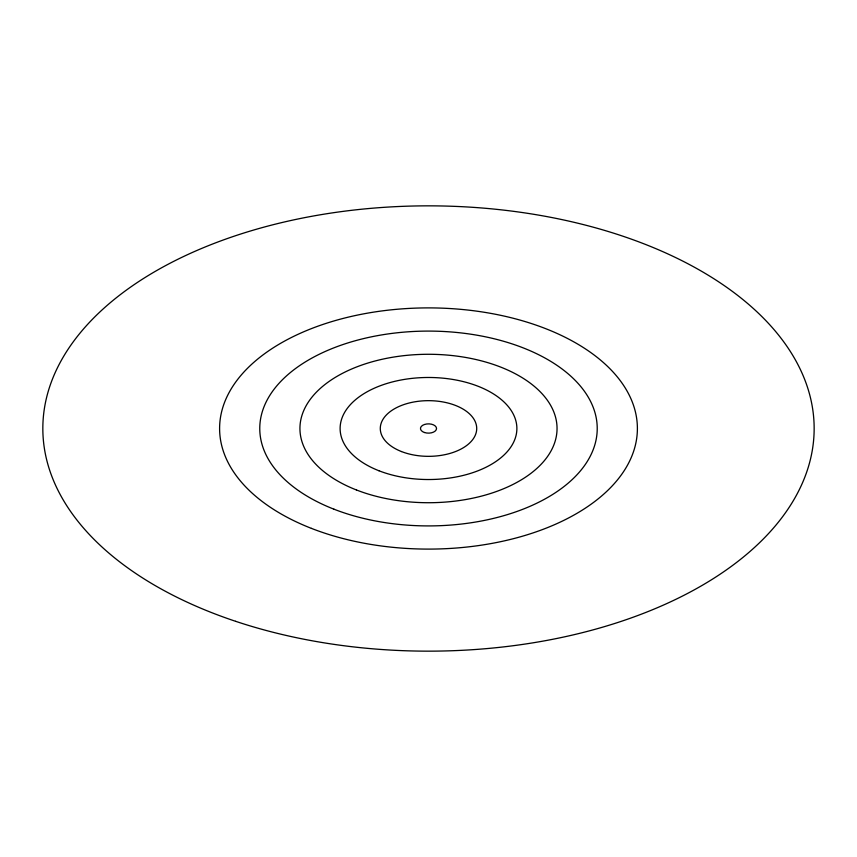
<?xml version="1.0" encoding="UTF-8"?>
<svg xmlns="http://www.w3.org/2000/svg" width="857" height="857" viewBox="0 0 857 857"><rect width="100%" height="100%" fill="white"/><g stroke="black" fill="none" stroke-linecap="round" stroke-linejoin="round"><path stroke-width="1.29" d="M235.675 621.325A385.65 222.649 0 0 0 814.15 428.5A385.65 222.649 0 0 0 235.675 235.675A385.65 222.649 0 0 0 235.675 621.325M311.412 528.373A208.894 120.601 0 0 0 636.858 437.102A208.894 120.601 0 0 0 337.23 320.015A208.894 120.601 0 0 0 311.412 528.373M333.93 509.176A168.722 97.409 0 0 0 596.793 435.452A168.722 97.409 0 0 0 354.777 340.882A168.722 97.409 0 0 0 333.93 509.176M356.448 489.968A128.55 74.216 0 0 0 556.718 433.792A128.55 74.216 0 0 0 372.334 361.74A128.55 74.216 0 0 0 356.448 489.968M378.965 470.761A88.378 51.024 0 0 0 516.653 432.142A88.378 51.024 0 0 0 389.881 382.608A88.378 51.024 0 0 0 378.965 470.761M401.483 451.553A48.206 27.831 0 0 0 476.588 430.482A48.206 27.831 0 0 0 407.439 403.465A48.206 27.831 0 0 0 401.483 451.553M424.483 432.517A8.034 4.639 0 0 0 436.534 428.5A8.034 4.639 0 0 0 424.483 424.483A8.034 4.639 0 0 0 424.483 432.517"/></g></svg>
